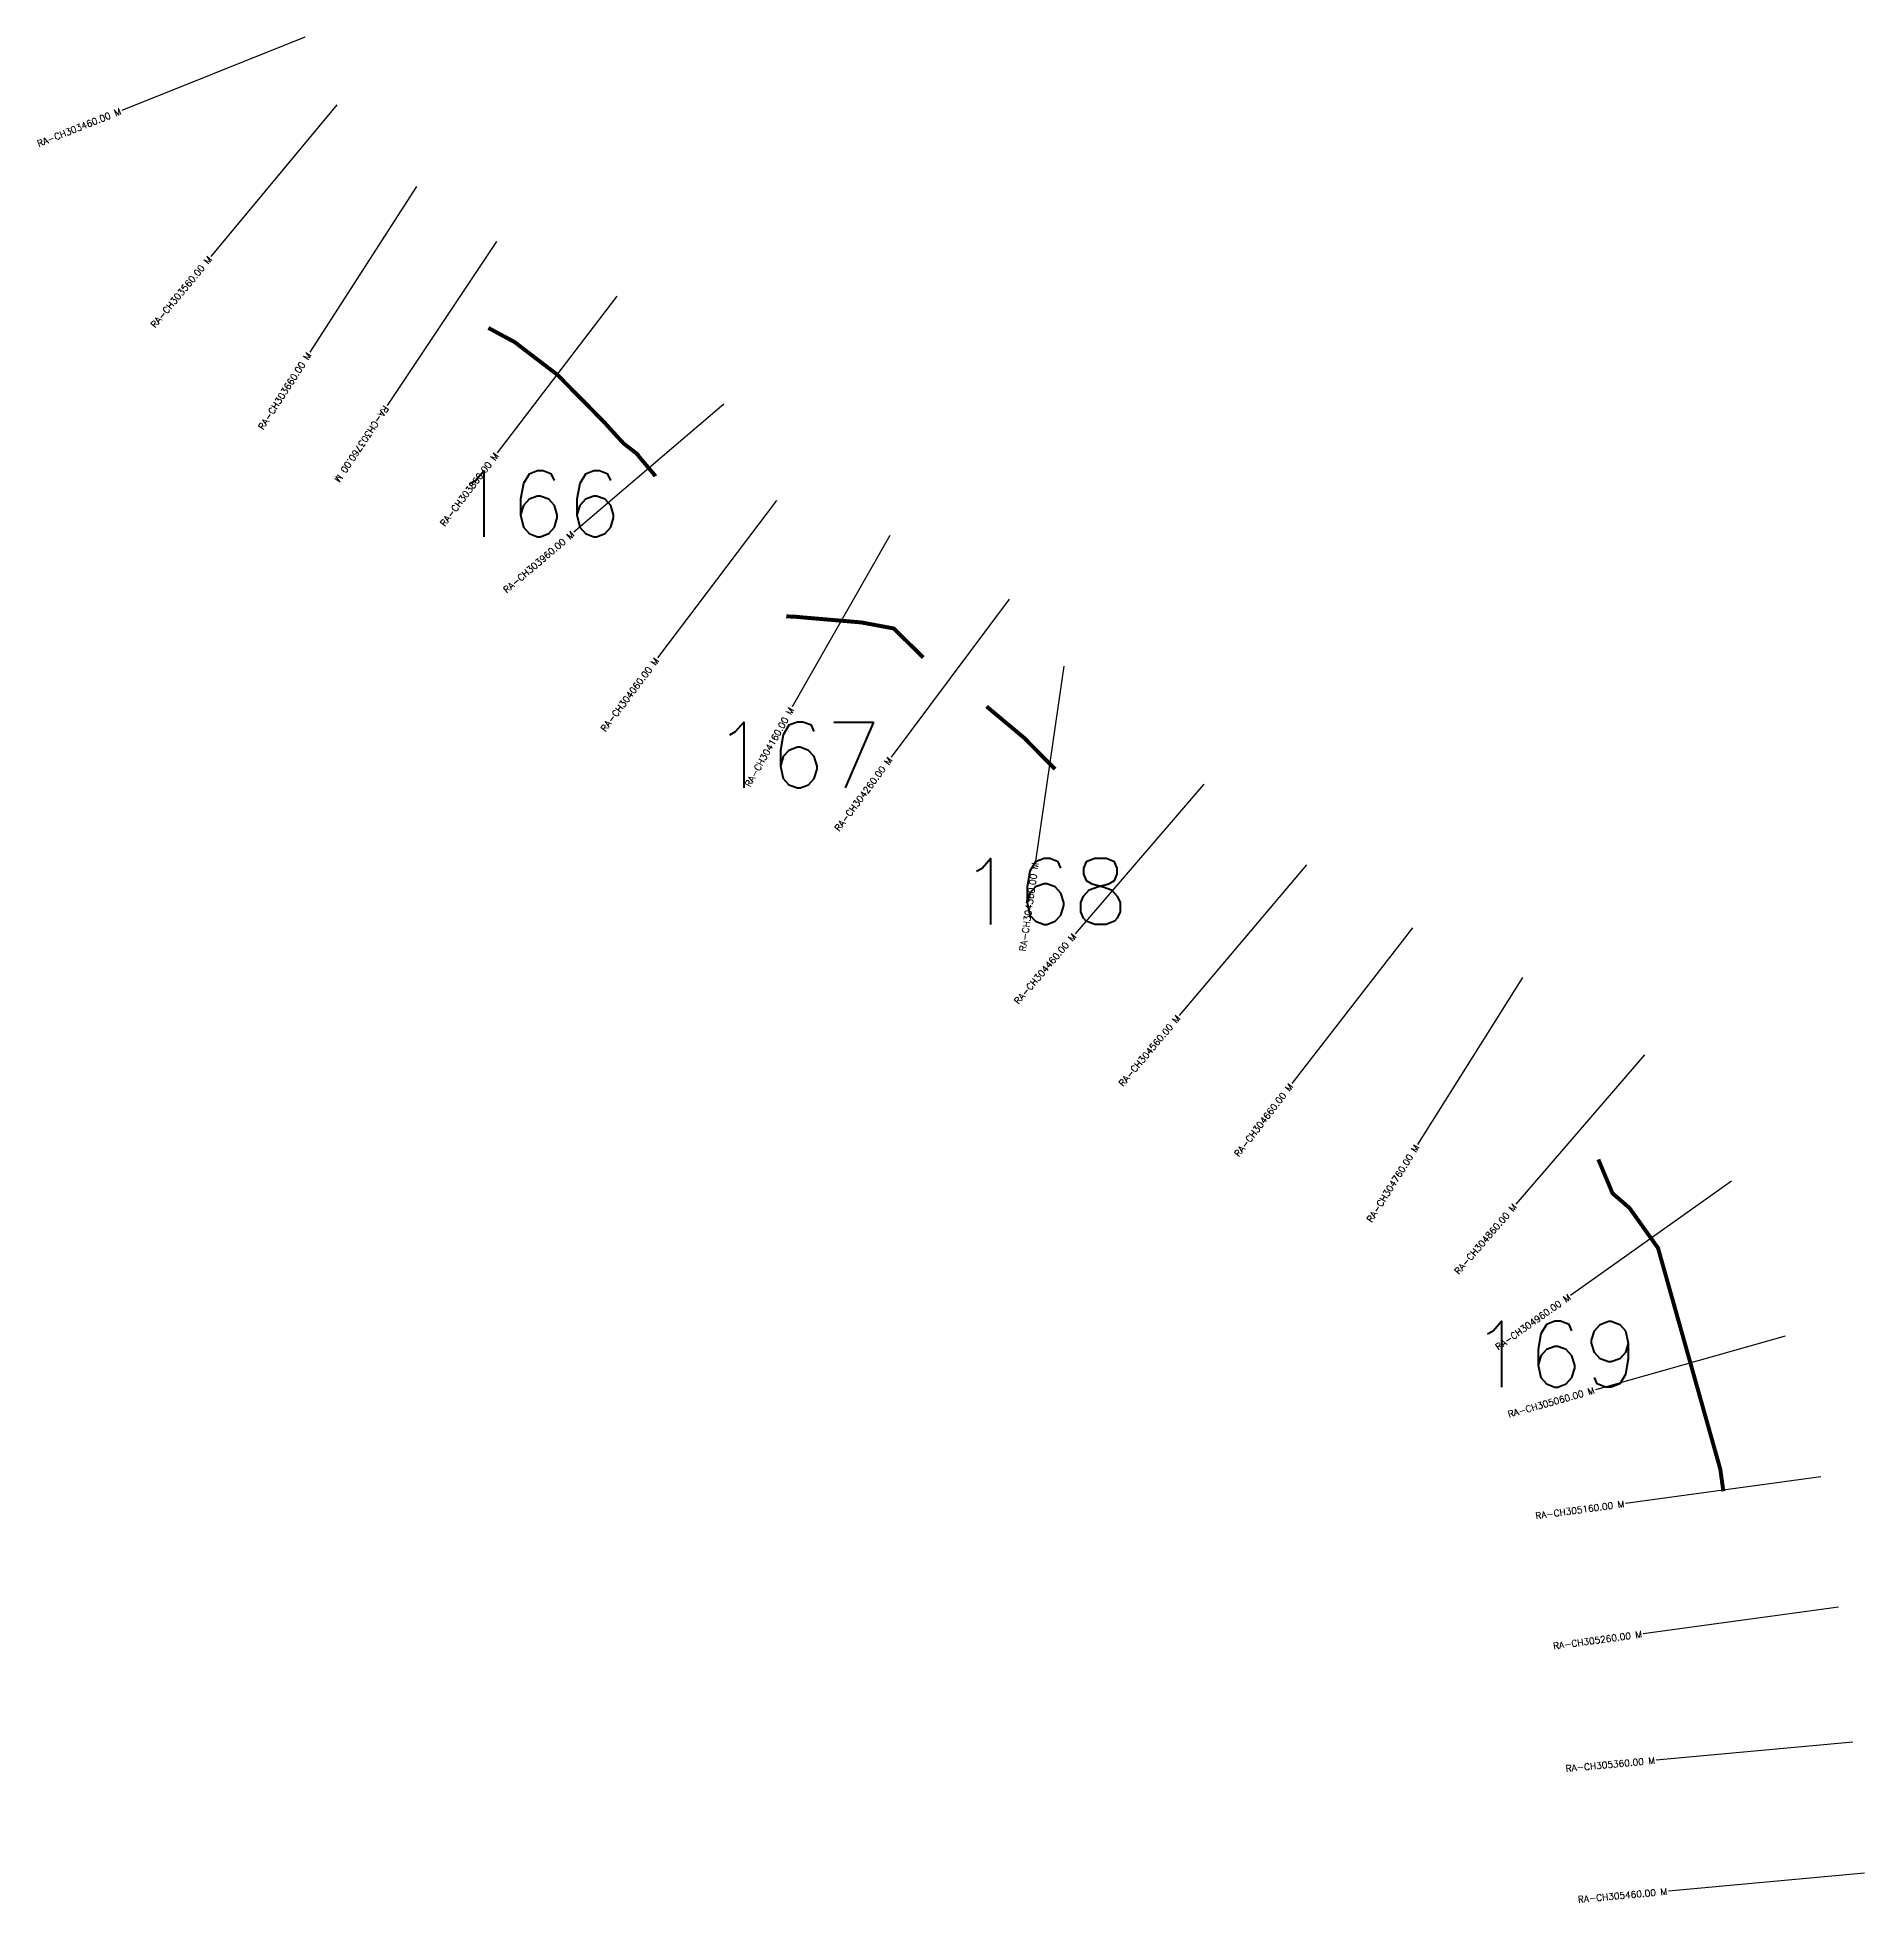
# Model space of a CAD drawing. Header units: metres. Extents: x 283999 to 293387, y 2012948 to 2017487.
# Drawn here: x 284915 to 286305, y 2012948 to 2014367 of the extents above; entities that cross this region are included whole.
import ezdxf
from ezdxf.enums import TextEntityAlignment as Align

# ---------------------------------------------------------------- set-up
doc = ezdxf.new("R2010")
doc.units = ezdxf.units.M
for name, color, linetype in [('ARTIFICIALLY PROTECTED', 4, 'Continuous'), ('CS', 134, 'Continuous'), ('CSMark', 6, 'Continuous')]:
    doc.layers.add(name, color=color, linetype=linetype)
doc.styles.get("Standard").update_dxf_attribs({"font": 'simplex.shx'})

msp = doc.modelspace()

# ---------------------------------------------------------------- linework, layer by layer
at = {"layer": 'ARTIFICIALLY PROTECTED', "const_width": 3, "flags": 128}
for points in [[(285258, 2014145.7), (285277.9, 2014135), (285310.6, 2014110), (285334.1, 2014086.2), (285346.5, 2014073.6), (285355.2, 2014064), (285360.8, 2014057.9), (285371.1, 2014049.9), (285372.9, 2014047.5), (285384.5, 2014033.8), (285385, 2014032.8)], [(285484.6, 2013926.3), (285491.8, 2013926), (285497.2, 2013925.5)], [(285497.2, 2013925.5), (285541.7, 2013921.7), (285566.4, 2013917.1), (285588.9, 2013895)], [(285637, 2013857.8), (285665.6, 2013833.9), (285686.1, 2013813.2), (285689.2, 2013810.2)], [(286102.5, 2013513.2), (286113.3, 2013487.4), (286126.2, 2013476.3), (286147.9, 2013445.8), (286195.3, 2013277.5), (286197.6, 2013260.8)]]:
    msp.add_lwpolyline(points, dxfattribs=at)
at = {"layer": 'CS'}
for p, q in [((285118.5, 2014366.8), (284979.2, 2014311.2)), ((285142.6, 2014315.5), (285046.8, 2014200.1)), ((285203.4, 2014253.3), (285122.1, 2014127.2)), ((285264.3, 2014211.4), (285181.1, 2014086.6)), ((285355.8, 2014169.9), (285264.8, 2014050.7)), ((285437.2, 2014087.6), (285323, 2013990.4)), ((285477.2, 2014014.4), (285386.8, 2013894.8)), ((285563.4, 2013987.8), (285489.2, 2013857.4)), ((285654.3, 2013939.4), (285564.4, 2013819.2)), ((285695.8, 2013888.4), (285674.3, 2013740)), ((285802.4, 2013798.6), (285704.5, 2013684.9)), ((285880.4, 2013737.2), (285783.6, 2013622.6)), ((285961.1, 2013689.5), (285869.3, 2013570.9)), ((286044.9, 2013651.5), (285964.9, 2013524.6)), ((286137.7, 2013592.8), (286039.7, 2013479.2)), ((286203.8, 2013496.6), (286081.4, 2013409.8)), ((286244.7, 2013378.7), (286100.4, 2013337.9)), ((286271.8, 2013271.7), (286123.2, 2013251.5)), ((286285.3, 2013172.7), (286136.7, 2013152.4)), ((286296, 2013069.9), (286146.6, 2013056.2)), ((286305.1, 2012970.4), (286155.8, 2012956.6))]:
    msp.add_line(p, q, dxfattribs=at)

# ---------------------------------------------------------------- texts
at = {"char_height": 50, "attachment_point": 1}
for s, insert in [('166', (285231.1, 2014036.9)), ('167', (285428.8, 2013845.8)), ('168', (285616.5, 2013742)), ('169', (286005.2, 2013390.1))]:
    msp.add_mtext_dynamic_manual_height_columns(s, width=84.374, gutter_width=1, heights=[74.2], dxfattribs=dict(at, insert=insert))
at = {"layer": 'CSMark'}
for s, rotation, p in [('RA-CH303460.00 M', 21.7562, (284978.3, 2014310.8)), ('RA-CH303560.00 M', 50.2845, (285046.2, 2014199.3)), ('RA-CH303660.00 M', 57.1782, (285121.6, 2014126.4)), ('RA-CH303860.00 M', 52.6329, (285264.2, 2014049.9)), ('RA-CH303960.00 M', 40.3999, (285322.3, 2013989.7)), ('RA-CH304060.00 M', 52.9021, (285386.2, 2013894)), ('RA-CH304160.00 M', 60.361, (285488.7, 2013856.5)), ('RA-CH304260.00 M', 53.2092, (285563.8, 2013818.4)), ('RA-CH304360.00 M', 81.7513, (285674.2, 2013739)), ('RA-CH304460.00 M', 49.2924, (285703.9, 2013684.1)), ('RA-CH304560.00 M', 49.8216, (285783, 2013621.9)), ('RA-CH304660.00 M', 52.2664, (285868.7, 2013570.1)), ('RA-CH304760.00 M', 57.75, (285964.4, 2013523.8)), ('RA-CH304860.00 M', 49.2185, (286039, 2013478.5)), ('RA-CH304960.00 M', 35.3365, (286080.6, 2013409.3)), ('RA-CH305060.00 M', 15.7561, (286099.4, 2013337.7)), ('RA-CH305160.00 M', 7.7684, (286122.2, 2013251.3)), ('RA-CH305260.00 M', 7.7684, (286135.7, 2013152.2)), ('RA-CH305360.00 M', 5.2563, (286145.6, 2013056.1)), ('RA-CH305460.00 M', 5.2563, (286154.8, 2012956.5))]:
    msp.add_text(s, height=5, rotation=rotation, dxfattribs=at).set_placement(p, align=Align.MIDDLE_RIGHT)
msp.add_text('RA-CH303760.00 M', height=5, rotation=236.3122, dxfattribs=at).set_placement((285180.5, 2014085.8), align=Align.MIDDLE_LEFT)

doc.saveas('drawing.dxf')
